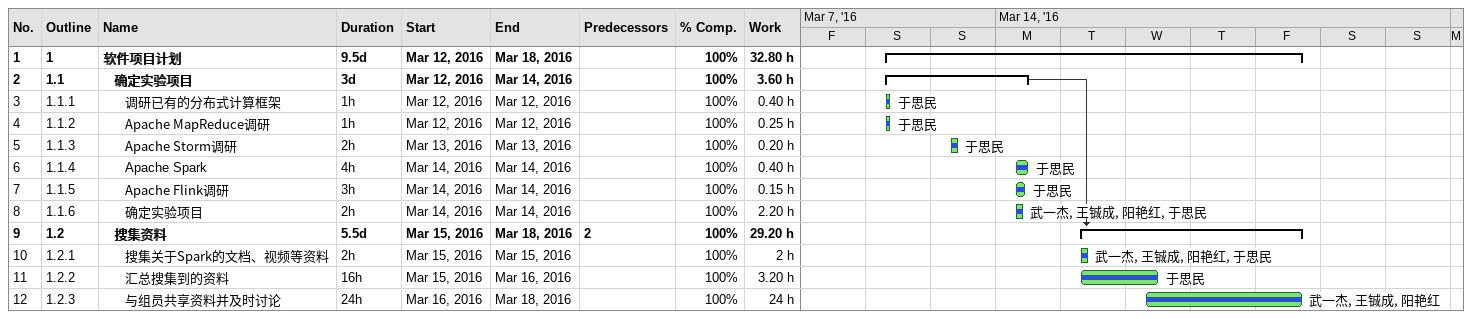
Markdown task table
| ID | WBS | Task | Duration | Start | Finish | Predecessors | Resources | % complete | Work (h) |
|---|---|---|---|---|---|---|---|---|---|
| 1 | 1 | **软件项目计划** | 9.5d | 2016-03-12 | 2016-03-18 |  |  | 100 | 32.80 |
| 2 | 1.1 | **确定实验项目** | 3d | 2016-03-12 | 2016-03-14 |  |  | 100 | 3.60 |
| 3 | 1.1.1 | 调研已有的分布式计算框架 | 1h | 2016-03-12 | 2016-03-12 |  | 于思民 | 100 | 0.40 |
| 4 | 1.1.2 | Apache MapReduce调研 | 1h | 2016-03-12 | 2016-03-12 |  | 于思民 | 100 | 0.25 |
| 5 | 1.1.3 | Apache Storm调研 | 2h | 2016-03-13 | 2016-03-13 |  | 于思民 | 100 | 0.20 |
| 6 | 1.1.4 | Apache Spark | 4h | 2016-03-14 | 2016-03-14 |  | 于思民 | 100 | 0.40 |
| 7 | 1.1.5 | Apache Flink调研 | 3h | 2016-03-14 | 2016-03-14 |  | 于思民 | 100 | 0.15 |
| 8 | 1.1.6 | 确定实验项目 | 2h | 2016-03-14 | 2016-03-14 |  | 武一杰, 王铖成, 阳艳红, 于思民 | 100 | 2.20 |
| 9 | 1.2 | **搜集资料** | 5.5d | 2016-03-15 | 2016-03-18 | 2 |  | 100 | 29.20 |
| 10 | 1.2.1 | 搜集关于Spark的文档、视频等资料 | 2h | 2016-03-15 | 2016-03-15 |  | 武一杰, 王铖成, 阳艳红, 于思民 | 100 | 2 |
| 11 | 1.2.2 | 汇总搜集到的资料 | 16h | 2016-03-15 | 2016-03-16 |  | 于思民 | 100 | 3.20 |
| 12 | 1.2.3 | 与组员共享资料并及时讨论 | 24h | 2016-03-16 | 2016-03-18 |  | 武一杰, 王铖成, 阳艳红 | 100 | 24 |
